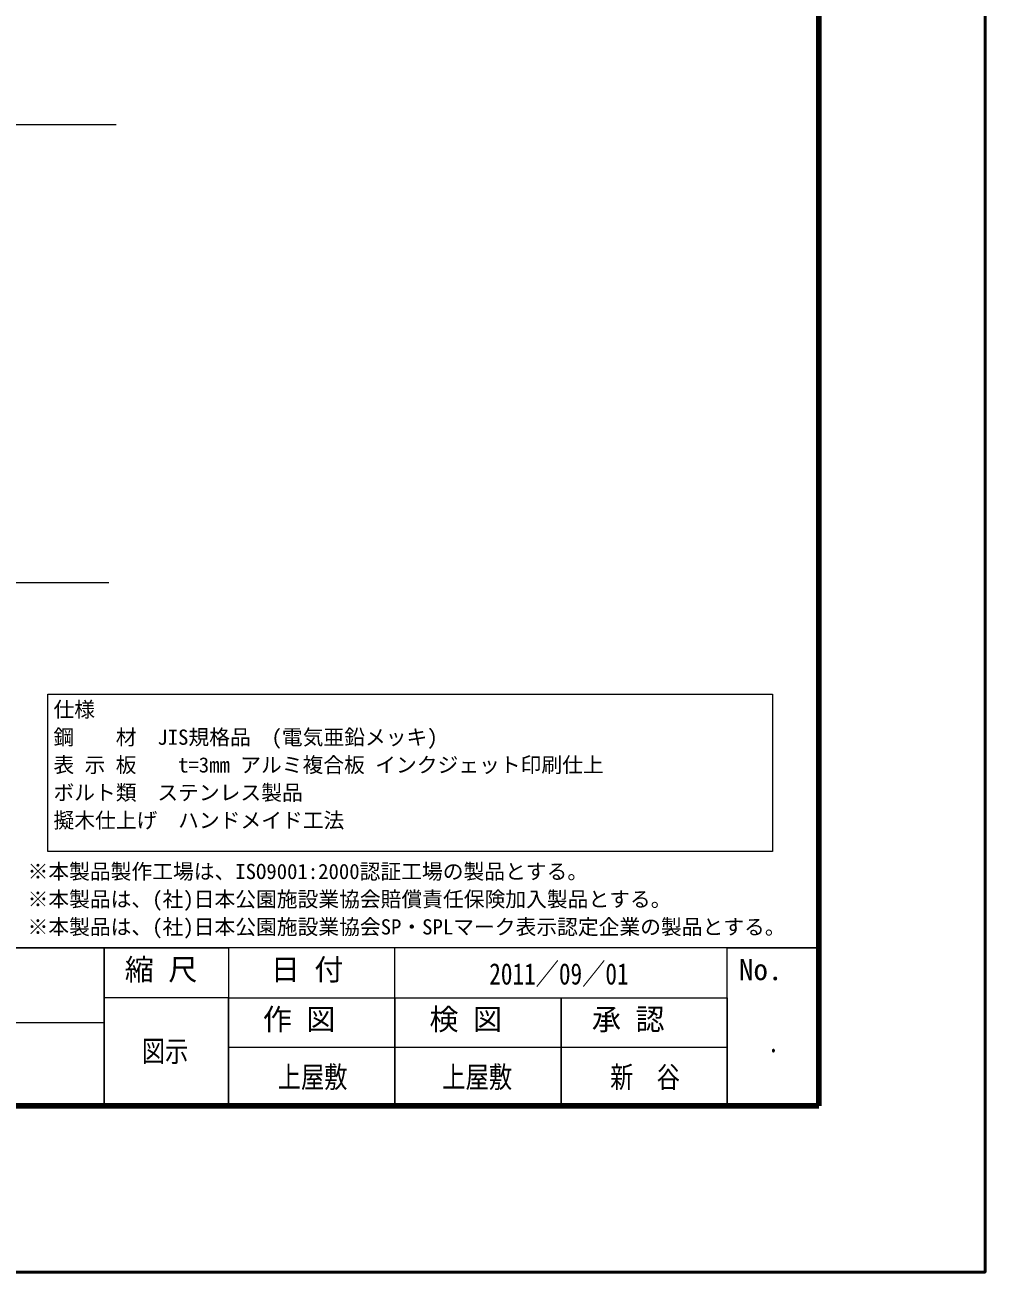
# Model space of a CAD drawing. Units: millimetres at full size, sheet at 1:30; details may follow other scales. Extents: x 0 to 12600, y 0 to 8910.
# Drawn here: x 9133 to 12600, y 0 to 4501 of the extents above; entities that cross this region are included whole.
import ezdxf
from ezdxf.enums import TextEntityAlignment as Align

# ---------------------------------------------------------------- set-up
doc = ezdxf.new("R2010")
doc.units = ezdxf.units.MM
doc.header["$LTSCALE"] = 30
doc.layers.add('D-DOC', color=7, linetype='Continuous')
for name, color, linetype, lineweight in [('D-STR-HTXT', 7, 'Continuous', 13), ('D-TTL', 7, 'Continuous', 13), ('D-TTL-FRAM', 2, 'Continuous', 13)]:
    doc.layers.add(name, color=color, linetype=linetype, lineweight=lineweight)
doc.styles.add('ＭＳ ゴシック', font='')
doc.styles.get('ＭＳ ゴシック').set_extended_font_data('MS Gothic')

msp = doc.modelspace()

# ---------------------------------------------------------------- linework, layer by layer
at = {"layer": 'D-STR-HTXT'}
for points in [[(7496.15, 3909.9), (7739.41, 4141.92), (7814.41, 4141.92), (9462.12, 4141.92)], [(7523.64, 2299.53), (7713.73, 2488.55), (7788.73, 2488.55), (9436.45, 2488.55)]]:
    msp.add_lwpolyline(points, dxfattribs=at)
at = {"layer": 'D-TTL', "color": 2, "lineweight": 140}
for p, q in [((12000, 600), (12000, 8310)), ((600, 600), (12000, 600))]:
    msp.add_line(p, q, dxfattribs=at)
at = {"layer": 'D-TTL'}
for p, q in [((10468.84, 990), (10468.84, 1170)), ((11668.84, 600), (11668.84, 1170)), ((9868.84, 990), (9418.84, 990)), ((9418.84, 900), (6868.84, 900)), ((11668.84, 810), (9868.84, 810))]:
    msp.add_line(p, q, dxfattribs=at)
at = {"layer": 'D-TTL', "color": 2, "lineweight": 50}
msp.add_lwpolyline([(0, 0), (12600, 0), (12600, 8910), (0, 8910)], close=True, dxfattribs=at)
at = {"layer": 'D-TTL', "color": 2}
msp.add_lwpolyline([(600, 600), (12000, 600), (12000, 1170), (600, 1170)], close=True, dxfattribs=at)
at = {"layer": 'D-TTL'}
for points in [[(6868.84, 1170), (9418.84, 1170), (9418.84, 600), (6868.84, 600)], [(9418.84, 1170), (9868.84, 1170), (9868.84, 600), (9418.84, 600)], [(9868.84, 990), (11668.84, 990), (11668.84, 1170), (9868.84, 1170)], [(11668.84, 1170), (12000, 1170), (12000, 600), (11668.84, 600)], [(9868.84, 990), (10468.84, 990), (10468.84, 600), (9868.84, 600)], [(10468.84, 990), (11068.84, 990), (11068.84, 600), (10468.84, 600)], [(11068.84, 990), (11668.84, 990), (11668.84, 600), (11068.84, 600)]]:
    msp.add_lwpolyline(points, close=True, dxfattribs=at)
at = {"layer": 'D-TTL-FRAM'}
msp.add_lwpolyline([(9215.86, 2085.58), (11832.34, 2085.58), (11832.34, 1517.31), (9215.86, 1517.31)], close=True, dxfattribs=at)

# ---------------------------------------------------------------- texts
at = {"layer": 'D-DOC', "style": 'ＭＳ ゴシック'}
for s, p in [('仕様', (9236.32, 2057.91)), ('鋼\u3000\u3000材\u3000JIS規格品\u3000(電気亜鉛メッキ)', (9236.32, 1957.91)), ('表 示 板\u3000\u3000t=3mm アルミ複合板 インクジェット印刷仕上', (9236.32, 1857.91)), ('ボルト類\u3000ステンレス製品', (9236.32, 1757.91)), ('擬木仕上げ\u3000ハンドメイド工法', (9236.32, 1657.91)), ('※本製品製作工場は、ISO9001:2000認証工場の製品とする。', (9142.74, 1473.26)), ('※本製品は、(社)日本公園施設業協会賠償責任保険加入製品とする。', (9142.74, 1373.26)), ('※本製品は、(社)日本公園施設業協会SP・SPLマーク表示認定企業の製品とする。', (9142.74, 1273.26))]:
    msp.add_text(s, height=54.99, dxfattribs=at).set_placement(p, align=Align.TOP_LEFT)
at = {"layer": 'D-TTL', "style": 'ＭＳ ゴシック'}
for s, p in [('縮 尺', (9493.7, 1030.31)), ('日 付', (10020.93, 1030.31)), ('No.', (11711.45, 1030.31)), ('作 図', (9992.2, 850.83)), ('検 図', (10593.81, 850.83)), ('承 認', (11180.29, 850.83))]:
    msp.add_text(s, height=76.98, dxfattribs=at).set_placement(p, align=Align.BOTTOM_LEFT)
at = {"layer": 'D-TTL', "style": 'ＭＳ ゴシック', "width": 0.8}
for s, p in [('2011／09／01', (11061.34, 1014.59)), ('図示', (9639.34, 735.53)), ('.', (11835.85, 770.04)), ('上屋敷', (10171.86, 642.15)), ('上屋敷', (10766.26, 642.15)), ('新\u3000谷', (11372.3, 642.15))]:
    msp.add_text(s, height=76.98, dxfattribs=at).set_placement(p, align=Align.BOTTOM_CENTER)

doc.saveas('drawing.dxf')
